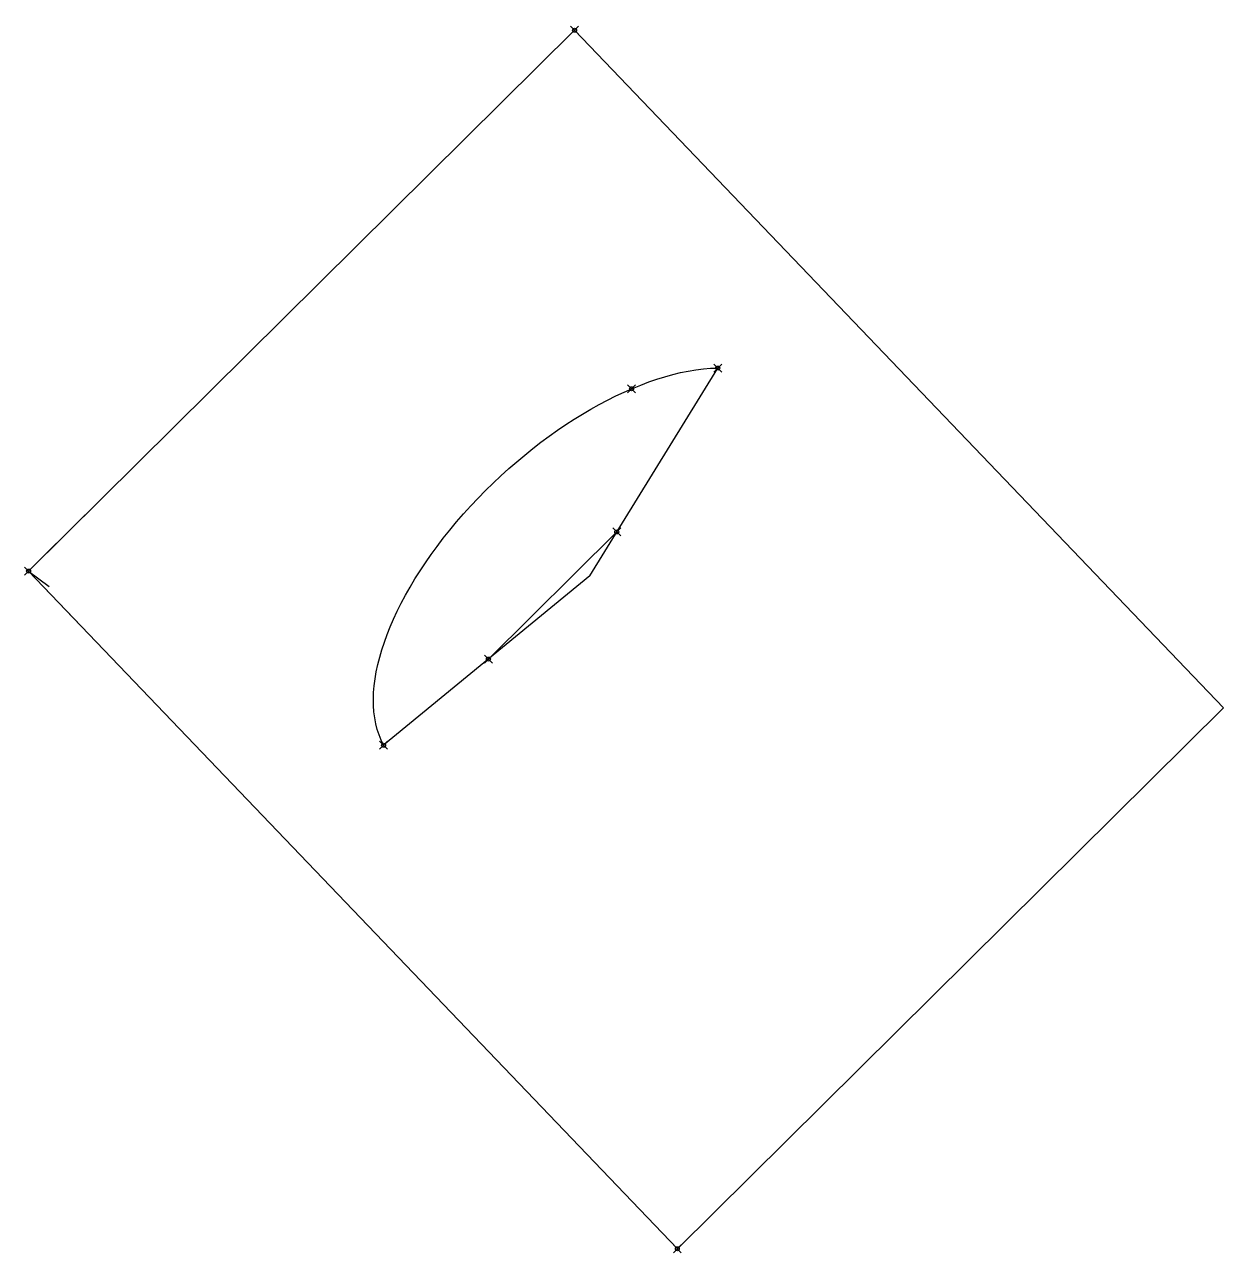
# Model space of a CAD drawing. Header units: millimetres. Extents: x -76 to 224, y 8 to 315.
import ezdxf

# ---------------------------------------------------------------- set-up
doc = ezdxf.new("R2010")
doc.units = ezdxf.units.MM
doc.header["$PDMODE"] = 35
doc.header["$PDSIZE"] = -5
for name, color, linetype in [('i1', 7, 'Continuous'), ('i2', 7, 'Continuous'), ('iSegment', 7, 'Continuous'), ('p1', 7, 'Continuous'), ('p2', 7, 'Continuous'), ('p3', 7, 'Continuous'), ('plo', 7, 'Continuous'), ('plx', 7, 'Continuous'), ('ply', 7, 'Continuous')]:
    doc.layers.add(name, color=color, linetype=linetype)

msp = doc.modelspace()

# ---------------------------------------------------------------- linework, layer by layer
at = {"ltscale": 0.2, "extrusion": (-0.591987, 0.633427, -0.498319)}
msp.add_line((65.46, 177.33, -11.09), (97.48, 229.31, 16.93), dxfattribs=at)
at = {"color": 1}
msp.add_line((-74.97, 178.51, -43.45), (-60.78, 192.56, -42.45), dxfattribs=at)
at = {"color": 3}
msp.add_line((-74.97, 178.51, -43.45), (-61.86, 164.82, -37.07), dxfattribs=at)
at = {"color": 5}
msp.add_line((-74.97, 178.51, -43.45), (-69.79, 174.64, -62.38), dxfattribs=at)
at = {"extrusion": (-0.591987, 0.633427, -0.498319)}
msp.add_line((65.46, 177.33, -11.09), (13.87, 134.93, -3.71), dxfattribs=at)
at = {"color": 5}
msp.add_polyline3d([(-74.97, 178.51, -43.45), (87.35, 8.95, 35.66), (223.98, 144.26, 45.36), (61.66, 313.82, -33.76)], close=True, dxfattribs=at)
at = {"extrusion": (-0.591987, 0.633427, -0.498319)}
msp.add_arc((-168.9, 32.67, 79.11), 67.18, 7.2846, 151.2388, dxfattribs=at)
at = {"layer": 'i1'}
msp.add_point((40.1, 156.49, -7.46), dxfattribs=at)
at = {"layer": 'i2'}
msp.add_point((72.21, 188.29, -5.18), dxfattribs=at)
at = {"layer": 'iSegment', "color": 4}
msp.add_line((40.1, 156.49, -7.46), (72.21, 188.29, -5.18), dxfattribs=at)
at = {"layer": 'p1'}
msp.add_point((13.87, 134.93, -3.71), dxfattribs=at)
at = {"layer": 'p2'}
msp.add_point((75.89, 224.11, 35.97), dxfattribs=at)
at = {"layer": 'p3'}
msp.add_point((97.48, 229.31, 16.93), dxfattribs=at)
at = {"layer": 'plo'}
msp.add_point((-74.97, 178.51, -43.45), dxfattribs=at)
at = {"layer": 'plx'}
msp.add_point((61.66, 313.82, -33.76), dxfattribs=at)
at = {"layer": 'ply'}
msp.add_point((87.35, 8.95, 35.66), dxfattribs=at)

doc.saveas('drawing.dxf')
